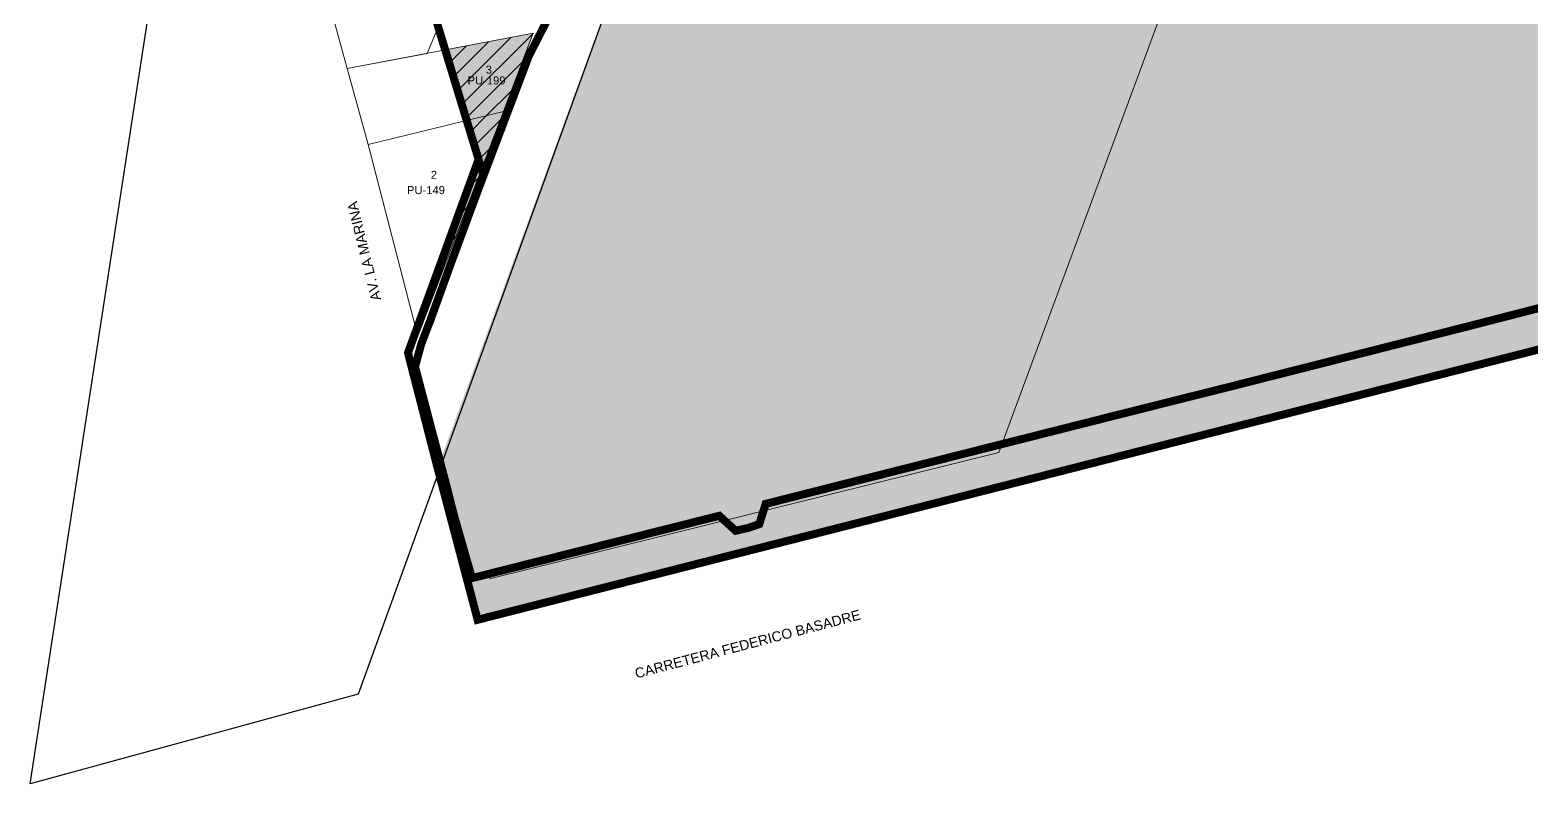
# Model space of a CAD drawing. Header units: metres. Extents: x 546056 to 547654, y 9072317 to 9075555.
# Drawn here: x 546137.9 to 546513.3, y 9072317.3 to 9072505.8 of the extents above; entities that cross this region are included whole.
import ezdxf
from ezdxf.enums import TextEntityAlignment as Align

# ---------------------------------------------------------------- set-up
doc = ezdxf.new("R2010")
doc.units = ezdxf.units.M
doc.linetypes.add('DASHED', pattern=[0.75, 0.5, -0.25])
doc.layers.get('0').update_dxf_attribs({"color": 130})
for name, color, linetype in [('0-poligonos', 7, 'DASHED'), ('000 COLINDANTE', 8, 'Continuous'), ('3. HACHT_ADQUIRIDO', 3, 'Continuous'), ('CODIGO PREDIO', 5, 'Continuous'), ('ENTREGADOS A OPAT', 130, 'Continuous'), ('LOTES', 7, 'Continuous'), ('LOTES_PREDIOS', 7, 'Continuous'), ('VIAS', 7, 'Continuous')]:
    doc.layers.add(name, color=color, linetype=linetype)
doc.styles.add('arial', font='arial.ttf', dxfattribs={"height": 0.1})

msp = doc.modelspace()

# ---------------------------------------------------------------- hatches: boundary and pattern name
at = {"true_color": 0xbdeeff, "transparency": 33554559}
h = msp.add_hatch(color=254, dxfattribs=at)
h.dxf.hatch_style = 1
h.paths.add_polyline_path([(547349.3, 9074052.99), (547347.59, 9074107.75), (547335.9, 9074188.46), (547321.31, 9074245.17), (547392.34, 9074835.03), (547386.14, 9074925.07), (547416.57, 9075031.22), (547427.05, 9075045.78), (547416.93, 9075067.03), (547415.18, 9075076.21), (547429.51, 9075118.23), (547422.26, 9075124.53), (547421.14, 9075147.77), (547434.77, 9075162.43), (547439.89, 9075179.38), (547443.64, 9075197.78), (547462.71, 9075245.98), (547577.46, 9075370.75), (547399.73, 9075531.63), (547385.41, 9075513.8), (547357.77, 9075439.43), (547355.99, 9075440.1), (546239.78, 9072396.33), (546249.8, 9072358.35), (546734.39, 9072481.83), (546808.97, 9072697.79), (546816.43, 9072719.67), (546868.02, 9072857.11), (546870.42, 9072863.77), (547105.84, 9072927.93), (547071.26, 9073050.57), (547073.1, 9073080.4), (547077.07, 9073179.84), (547032.15, 9073499.03), (547079.36, 9073627.77), (547075.7, 9073729.58), (547086.01, 9073756.98), (547074.43, 9073809.59), (547233.46, 9073846.21), (547328.77, 9073908.99)])
at = {"layer": '3. HACHT_ADQUIRIDO', "lineweight": 0, "ltscale": 0.3}
h = msp.add_hatch(color=92, dxfattribs=at)
h.dxf.hatch_style = 1
h.paths.add_polyline_path([(546241.7, 9072500.79), (546263.68, 9072504.96), (546256.25, 9072485.41), (546247.07, 9072483.17)])
h = msp.add_hatch(color=92, dxfattribs=at)
h.dxf.hatch_style = 1
h.paths.add_polyline_path([(546256.25, 9072485.41), (546247.07, 9072483.17), (546250.04, 9072473.43), (546234.47, 9072430.76), (546234.86, 9072429.23)])
at = {"layer": 'ENTREGADOS A OPAT'}
h = msp.add_hatch(dxfattribs=at)
h.set_pattern_fill('ANSI31', color=256)
h.paths.add_polyline_path([(546263.68, 9072504.96), (546241.7, 9072500.79), (546247.07, 9072483.17), (546256.25, 9072485.41)])
h = msp.add_hatch(dxfattribs=at)
h.set_pattern_fill('ANSI31', color=256)
h.paths.add_polyline_path([(546256.25, 9072485.41), (546247.07, 9072483.17), (546250.04, 9072473.43), (546234.47, 9072430.76), (546234.86, 9072429.23)])

# ---------------------------------------------------------------- linework, layer by layer
at = {"color": 6, "const_width": 2}
msp.add_lwpolyline([(546390.13, 9073059.21), (546216.52, 9072583.39), (546250.04, 9072473.43), (546232.39, 9072425.07), (546239.78, 9072396.33), (546249.8, 9072358.35), (546734.39, 9072481.83), (546808.97, 9072697.79), (546816.43, 9072719.67), (546868.02, 9072857.11), (546870.42, 9072863.77), (547105.84, 9072927.93), (547071.26, 9073050.57)], dxfattribs=at)
at = {"layer": '0-poligonos', "ltscale": 5, "const_width": 2}
for points in [[(546390.13, 9073059.21), (546362.75, 9072984.17), (546216.25, 9072584.26), (546251.27, 9072469.4), (546262.61, 9072499.33), (546272.27, 9072518.2), (546287.04, 9072560.84), (546325, 9072664.75), (546345.43, 9072723.93), (546360.45, 9072769.12), (546389.94, 9072847.82), (546423.02, 9072937.88), (546431.05, 9072959.86), (546461.04, 9073041.31), (546481.5, 9073096.98)], [(546526.24, 9072439.16), (546498.49, 9072432), (546439.97, 9072417.16), (546416.63, 9072411.3), (546408.63, 9072409.29), (546373.14, 9072400.32), (546342.55, 9072392.59), (546321.8, 9072387.33), (546320.18, 9072382.26), (546317.48, 9072381.33), (546314.29, 9072380.6), (546310.2, 9072384.35), (546271.09, 9072374.5), (546248.37, 9072368.76), (546243.95, 9072384.24), (546243.82, 9072384.7), (546242.54, 9072389.73), (546242.52, 9072389.89), (546234.15, 9072421.63), (546235.7, 9072427.26), (546238.06, 9072433.44), (546243.15, 9072447.54), (546250.17, 9072466.49), (546262.61, 9072499.33), (546272.27, 9072518.2)]]:
    msp.add_lwpolyline(points, dxfattribs=at)
at = {"layer": '000 COLINDANTE', "lineweight": 20}
for p in [(546568.44, 9072910.44), (546252.73, 9072368.62)]:
    msp.add_line(p, (546380.06, 9072400.14), dxfattribs=at)
at = {"layer": 'LOTES', "color": 7}
msp.add_lwpolyline([(546572.43, 9073312.99), (546219.91, 9072339.77), (546137.93, 9072317.31), (546318.15, 9073489.26)], close=True, dxfattribs=at)
at = {"layer": 'LOTES_PREDIOS', "color": 250, "linetype": 'Continuous', "lineweight": 0}
msp.add_lwpolyline([(546456.58, 9073241.15), (546507.93, 9073232.86), (546478.31, 9073053.14), (546240.1, 9072395.52), (546232.39, 9072425.07), (546250.04, 9072473.43), (546216.52, 9072583.39)], close=True, dxfattribs=at).dxf.unprotected_set("ltscale", 0)
for points in [[(546253.93, 9072540.4), (546208.35, 9072528.46), (546217.23, 9072496.15), (546237.17, 9072499.93), (546253.93, 9072540.4)], [(546217.23, 9072496.15), (546263.68, 9072504.96), (546256.25, 9072485.41), (546222.45, 9072477.14), (546217.23, 9072496.15)], [(546222.45, 9072477.14), (546234.86, 9072429.23), (546256.25, 9072485.41)]]:
    msp.add_lwpolyline(points, dxfattribs=at).dxf.unprotected_set("ltscale", 0)

# ---------------------------------------------------------------- texts
at = {"layer": 'CODIGO PREDIO', "style": 'arial'}
for s, p in [('PU-199', (546252.02, 9072493.19)), ('PU-149', (546236.88, 9072465.77))]:
    msp.add_text(s, height=2, dxfattribs=at).set_placement(p, align=Align.MIDDLE_CENTER)
at = {"layer": 'LOTES', "color": 7, "lineweight": 0, "style": 'arial'}
msp.add_text('3', height=2, dxfattribs=at).set_placement((546252.59, 9072495.88), align=Align.MIDDLE_CENTER)
at = {"layer": 'LOTES', "lineweight": 0, "style": 'arial'}
msp.add_text('2', height=2, dxfattribs=at).set_placement((546238.87, 9072469.59), align=Align.MIDDLE_CENTER)
at = {"layer": 'VIAS', "color": 7, "style": 'arial'}
msp.add_text('AV. LA MARINA', height=2.5, rotation=103.9158, dxfattribs=at).set_placement((546225.71, 9072438.45))
at = {"layer": 'VIAS', "color": 7, "lineweight": 9, "style": 'arial'}
msp.add_text('CARRETERA FEDERICO BASADRE', height=2.5, rotation=14.7723, dxfattribs=at).set_placement((546289.47, 9072343.66))

doc.saveas('drawing.dxf')
